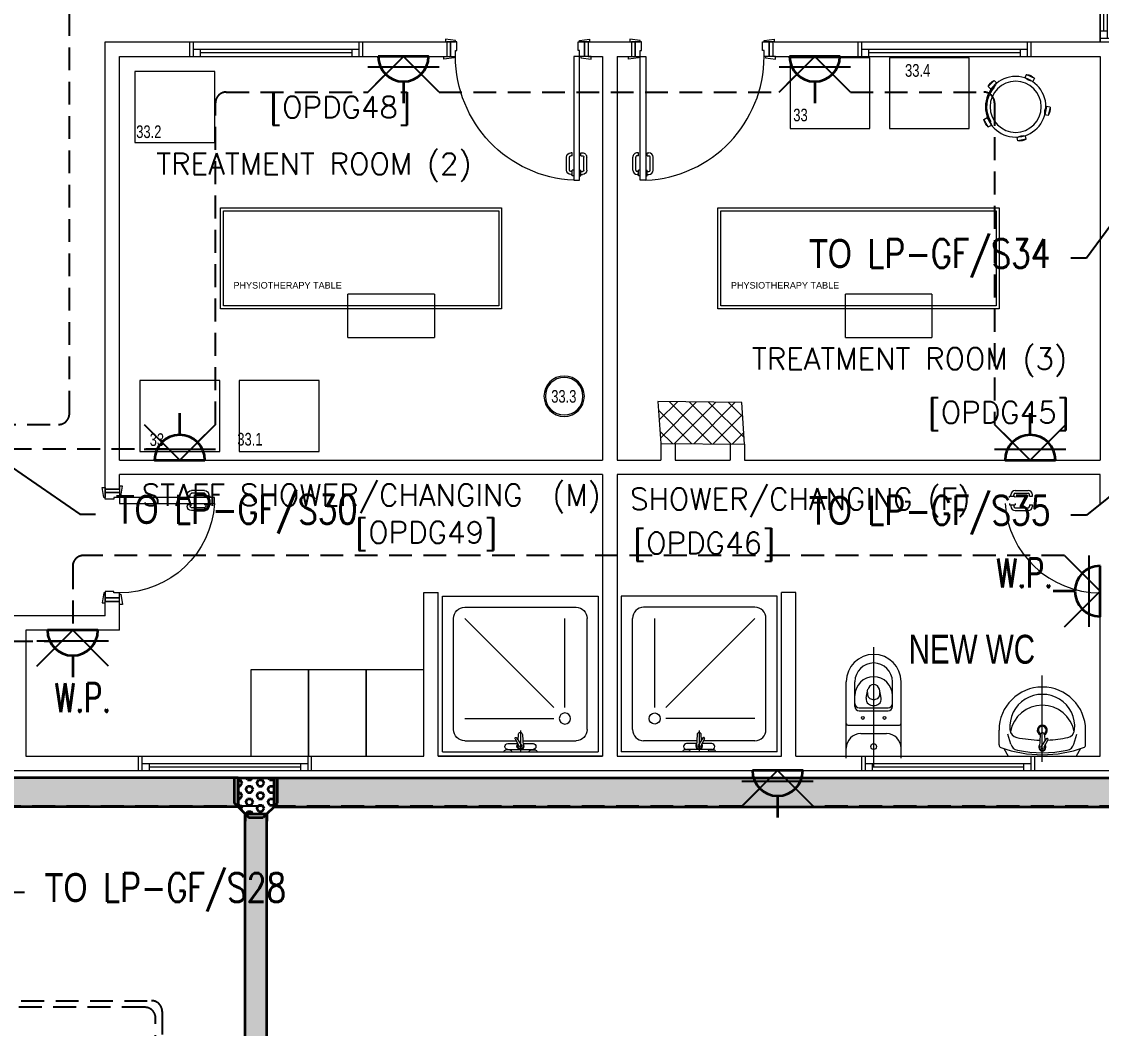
# Model space of a CAD drawing. Header units: inches. Extents: x -12418 to 57169, y -29325 to 19878.
# Drawn here: x 29599 to 37087, y -2735 to 4247 of the extents above; entities that cross this region are included whole.
import ezdxf
from ezdxf import colors
from ezdxf.entities.mleader import LeaderData, LeaderLine
from ezdxf.enums import TextEntityAlignment as Align
from ezdxf.math import Vec2, Vec3

# ---------------------------------------------------------------- set-up
doc = ezdxf.new("R2010")
doc.units = ezdxf.units.IN
doc.header["$LTSCALE"] = 25
doc.header["$MEASUREMENT"] = 0
for name, pattern in [('00-Ground Floor$0$DASHED', [0.75, 0.5, -0.25]), ('DASHDOT', [25.4, 12.7, -6.35, 0, -6.35]), ('HIDDEN', [9.525, 6.35, -3.175])]:
    doc.linetypes.add(name, pattern=pattern)
doc.layers.get('0').update_dxf_attribs({"color": 8})
doc.layers.get('Defpoints').update_dxf_attribs({"color": 8})
for name, color, linetype, lineweight in [('00-Ground Floor$0$72_EGR_BASE_TEXT', 252, 'Continuous', 5), ('00-Ground Floor$0$72_EGR_EQP_TAG', 142, 'Continuous', 5), ('00-Ground Floor$0$Aluminum', 251, 'Continuous', 5), ('00-Ground Floor$0$C-HYDR-CTCH', 251, 'Continuous', 5), ('00-Ground Floor$0$Hatch', 254, 'Continuous', 5), ('00-Ground Floor$0$LOADING', 253, 'Continuous', 5), ('00-Ground Floor$0$SANIT', 250, 'Continuous', 5), ('00-Ground Floor$0$Walls', 251, 'Continuous', 5), ('00-Ground Floor$0$Wooden Joinery', 251, 'Continuous', 5), ('E-LITE-CIRC', 6, 'Continuous', 25), ('E-LITE-CLNG-CNDT', 6, 'DASHDOT', 35), ('E-LITE-EXIT-NUMB', 6, 'Continuous', 25), ('E-POWR-FLOR-CNDT', 6, 'HIDDEN', 25), ('E-POWR-WALL', 4, 'Continuous', 35), ('T-CABL-TRAY', 251, 'Continuous', 35)]:
    doc.layers.add(name, color=color, linetype=linetype, lineweight=lineweight)
doc.styles.add('00-Ground Floor$0$list_ghTextstyle', font='romans.shx', dxfattribs={"height": 0.25})
doc.styles.add('00-Ground Floor$0$SIMPLEX', font='SIMPLEX.shx', dxfattribs={"height": 150})
doc.styles.add('00-Ground Floor$0$X3G_ENTITY_257CFD', font='swisscl.ttf', dxfattribs={"height": 200})
doc.styles.add('00-Ground Floor$0$X3G_ENTITY_2587F5', font='swisscl.ttf', dxfattribs={"height": 200})
doc.styles.add('DC_Simplex', font='SIMPLEX.shx', dxfattribs={"width": 0.7})

# ---------------------------------------------------------------- blocks, each defined once
blk = doc.blocks.new('00-Ground Floor$0$door1700')
at = {"layer": '00-Ground Floor$0$Aluminum', "linetype": '00-Ground Floor$0$DASHED', "ltscale": 300}
for p, q in [((34940, 89347.9), (35541, 89949)), ((36640, 89347.9), (36039, 89949)), ((34940, 89347.9), (35541, 88746.9)), ((36640, 89347.9), (36039, 88746.9))]:
    blk.add_line(p, q, dxfattribs=at)
at = {"layer": '00-Ground Floor$0$Aluminum'}
for p, q in [((34915, 89422.9), (34590, 89422.9)), ((34615, 89422.9), (34615, 89322.9)), ((34865, 89422.9), (34865, 89322.9)), ((34915, 89422.9), (34915, 89322.9)), ((36990, 89422.9), (36665, 89422.9)), ((36665, 89422.9), (36665, 89322.9)), ((36715, 89422.9), (36715, 89322.9)), ((36965, 89422.9), (36965, 89322.9)), ((34865, 89372.9), (34615, 89372.9)), ((34665, 89372.9), (34665, 89322.9)), ((34815, 89347.9), (34665, 89347.9)), ((34815, 89372.9), (34815, 89322.9)), ((36665, 89372.9), (34915, 89372.9)), ((34940, 89372.9), (34940, 89322.9)), ((35040, 89372.9), (35040, 89322.9)), ((35690, 89347.9), (35040, 89347.9)), ((35690, 89372.9), (35690, 89322.9)), ((35790, 89372.9), (35790, 89322.9)), ((35890, 89372.9), (35890, 89322.9)), ((35890, 89347.9), (36540, 89347.9)), ((36540, 89372.9), (36540, 89322.9)), ((36640, 89372.9), (36640, 89322.9)), ((36715, 89372.9), (36965, 89372.9)), ((36765, 89372.9), (36765, 89322.9)), ((36765, 89347.9), (36915, 89347.9)), ((36915, 89372.9), (36915, 89322.9)), ((36990, 89322.9), (34590, 89322.9)), ((34590, 89322.9), (36990, 89322.9))]:
    blk.add_line(p, q, dxfattribs=at)
at = {"layer": '00-Ground Floor$0$Aluminum', "linetype": '00-Ground Floor$0$DASHED', "ltscale": 300}
for centre, start, end in [((34940, 89347.9), 315, 45), ((36640, 89347.9), 135, 225)]:
    blk.add_arc(centre, 850, start, end, dxfattribs=at)
blk = doc.blocks.new('00-Ground Floor$0$A$C72370EFE')
at = {"layer": '00-Ground Floor$0$Wooden Joinery'}
for p, q in [((-0.05, -0.07), (-0.05, -0.16)), ((-0.03, -0.07), (-0.03, -0.16)), ((-0.01, -0.04), (-0.02, -0.04)), ((-0.01, -0.06), (-0.02, -0.06)), ((-0.01, -0.03), (-0.01, -0.07)), ((0, -0.03), (-0.01, -0.03)), ((0, -0.07), (-0.01, -0.07)), ((0.04, -0.03), (0.05, -0.03)), ((0.04, -0.07), (0.05, -0.07)), ((0.05, -0.03), (0.05, -0.07)), ((0.05, -0.04), (0.06, -0.04)), ((0.05, -0.06), (0.06, -0.06)), ((0.07, -0.07), (0.07, -0.16)), ((0.09, -0.07), (0.09, -0.16)), ((-0.01, -0.17), (-0.02, -0.17)), ((-0.01, -0.19), (-0.02, -0.19)), ((-0.01, -0.17), (-0.01, -0.19)), ((0.05, -0.17), (0.06, -0.17)), ((0.05, -0.17), (0.05, -0.19)), ((0.05, -0.19), (0.06, -0.19))]:
    blk.add_line(p, q, dxfattribs=at)
for centre, radius, start, end in [((-0.02, -0.07), 0.03, 90, 180), ((-0.02, -0.07), 0.01, 90, 180), ((0.06, -0.07), 0.03, 0, 90), ((0.06, -0.07), 0.01, 0, 90), ((-0.02, -0.16), 0.03, 180, 270), ((-0.02, -0.16), 0.01, 180, 270), ((0.06, -0.16), 0.01, 270, 0), ((0.06, -0.16), 0.03, 270, 0)]:
    blk.add_arc(centre, radius, start, end, dxfattribs=at)
blk = doc.blocks.new('00-Ground Floor$0$A$C268A7CF0')
at = {"layer": '00-Ground Floor$0$Wooden Joinery'}
for points in [[(80, 758.8), (80, 768.8), (10, 778.8), (10, 758.8)], [(740, 758.8), (740, 768.8), (810, 778.8), (810, 758.8)], [(70, 658.8), (70, 648.8), (0, 638.8), (0, 658.8)], [(120, 658.8), (120, 0), (80, 0), (80, 658.8)], [(750, 658.8), (750, 648.8), (820, 638.8), (820, 658.8)]]:
    blk.add_lwpolyline(points, close=True, dxfattribs=at)
for points in [[(45, 658.8), (45, 758.8), (20, 758.8), (20, 658.8), (45, 658.8)], [(45, 658.8), (80, 658.8), (80, 698.8), (90, 698.8), (90, 758.8), (45, 758.8), (45, 658.8)], [(775, 658.8), (740, 658.8), (740, 698.8), (730, 698.8), (730, 758.8), (775, 758.8), (775, 658.8)], [(775, 658.8), (775, 758.8), (800, 758.8), (800, 658.8), (775, 658.8)]]:
    blk.add_lwpolyline(points, dxfattribs=at)
blk.add_arc((80, 658.8), 660, 273.4748, 0, dxfattribs=at)
at = {"layer": '00-Ground Floor$0$Wooden Joinery', "xscale": 999.9999999998854, "yscale": 999.9999999998854, "zscale": 999.9999999998854, "rotation": 180}
blk.add_blockref('00-Ground Floor$0$A$C72370EFE', (120, 0), dxfattribs=at)
blk = doc.blocks.new('00-Ground Floor$0$A$C5DAD61B4')
at = {"layer": '00-Ground Floor$0$Wooden Joinery'}
for points in [[(80, 959.1), (80, 969.1), (10, 979.1), (10, 959.1)], [(940, 959.1), (940, 969.1), (1010, 979.1), (1010, 959.1)], [(70, 859.1), (70, 849.1), (0, 839.1), (0, 859.1)], [(120, 859.1), (120, 0), (80, 0), (80, 859.1)], [(950, 859.1), (950, 849.1), (1020, 839.1), (1020, 859.1)]]:
    blk.add_lwpolyline(points, close=True, dxfattribs=at)
for points in [[(45, 859.1), (45, 959.1), (20, 959.1), (20, 859.1), (45, 859.1)], [(45, 859.1), (80, 859.1), (80, 899.1), (90, 899.1), (90, 959.1), (45, 959.1), (45, 859.1)], [(975, 859.1), (940, 859.1), (940, 899.1), (930, 899.1), (930, 959.1), (975, 959.1), (975, 859.1)], [(975, 859.1), (975, 959.1), (1000, 959.1), (1000, 859.1), (975, 859.1)]]:
    blk.add_lwpolyline(points, dxfattribs=at)
blk.add_arc((80, 859.1), 860, 272.66603, 0, dxfattribs=at)
at = {"layer": '00-Ground Floor$0$Wooden Joinery', "xscale": 999.9999999998854, "yscale": 999.9999999998854, "zscale": 999.9999999998854, "rotation": 180}
blk.add_blockref('00-Ground Floor$0$A$C72370EFE', (120, 0), dxfattribs=at)
blk = doc.blocks.new('00-Ground Floor$0$SHOWER TRAY 80x80')
at = {"layer": '00-Ground Floor$0$SANIT'}
for p, q in [((0, 0), (0, 0.8)), ((0.8, 0.8), (0, 0.8)), ((0.8, 0), (0.8, 0.8)), ((0.1143, 0.7429), (0.6857, 0.7429)), ((0.0571, 0.4124), (0.0571, 0.6857)), ((0.7429, 0.1143), (0.7429, 0.6857)), ((0.2286, 0.6286), (0.6857, 0.6286)), ((0.1714, 0.1143), (0.1714, 0.5714)), ((0.2286, 0.5714), (0.6857, 0.1143)), ((0.01, 0.455), (0.01, 0.475)), ((0.0163, 0.475), (0.01, 0.475)), ((0.0125, 0.455), (0.01, 0.455)), ((0.0125, 0.335), (0.0125, 0.465)), ((0.0425, 0.4133), (0.0425, 0.465)), ((0.11, 0.4), (0, 0.4)), ((0.0667, 0.3728), (0.0271, 0.3939)), ((0.0895, 0.4105), (0.0316, 0.4139)), ((0.0715, 0.3808), (0.0334, 0.4058)), ((0.0608, 0.3878), (0.0895, 0.3895)), ((0.01, 0.345), (0.01, 0.325)), ((0.0125, 0.345), (0.01, 0.345)), ((0.0407, 0.3866), (0.0316, 0.3861)), ((0.0425, 0.335), (0.0425, 0.3857)), ((0.0571, 0.1143), (0.0571, 0.3779)), ((0.0163, 0.325), (0.01, 0.325)), ((0.1143, 0.0571), (0.6857, 0.0571)), ((0, 0), (0.8, 0))]:
    blk.add_line(p, q, dxfattribs=at)
blk.add_circle((0.1714, 0.6286), 0.0286, dxfattribs=at)
for centre, radius, start, end in [((0.1143, 0.6857), 0.0571, 90, 180), ((0.6857, 0.6857), 0.0571, 360, 90), ((0, 0.475), 0.01, 0, 90), ((0, 0.455), 0.01, 270, 0), ((0.0275, 0.465), 0.015, 0, 180), ((0.03, 0.4), 0.0175, 49.632, 309.2526), ((0.03, 0.4), 0.014, 83.2671, 276.7329), ((0.03, 0.4), 0.00676, 54.0423, 244.5873), ((0.0895, 0.4), 0.0105, 270, 90), ((0, 0.345), 0.01, 0, 90), ((0.0275, 0.335), 0.015, 180, 0), ((0.0691, 0.3768), 0.00467, 239.3148, 59.3148), ((0, 0.325), 0.01, 270, 0), ((0.1143, 0.1143), 0.0571, 180, 270), ((0.6857, 0.1143), 0.0571, 270, 360)]:
    blk.add_arc(centre, radius, start, end, dxfattribs=at)
blk = doc.blocks.new('00-Ground Floor$0$WM00001-P')
at = {"layer": '00-Ground Floor$0$LOADING'}
for radius in [0.14, 0.13]:
    blk.add_circle((0, 0), radius, dxfattribs=at)
blk = doc.blocks.new('00-Ground Floor$0$stool')
at = {"layer": '00-Ground Floor$0$LOADING', "extrusion": (-2.75759e-10, 1.16581e-09, -1)}
for p, q in [((-948652.5, -390196.8, 0), (-948663.4, -390219.3, 0)), ((-948663.4, -390219.3, 0), (-948609.4, -390245.4, 0)), ((-948652.5, -390196.8, 0), (-948598.5, -390222.9, 0)), ((-948598.5, -390222.9, 0), (-948609.4, -390245.4, 0)), ((-948878.2, -390238.5, 0), (-948919.5, -390282, 0)), ((-948901.4, -390299.3, 0), (-948919.5, -390282, 0)), ((-948860.1, -390255.8, 0), (-948901.4, -390299.3, 0)), ((-948873.9, -390285, 0), (-948881.2, -390278.1, 0)), ((-948860.1, -390255.8, 0), (-948878.2, -390238.5, 0)), ((-948513.8, -390419.2, 0), (-948526.3, -390477.8, 0)), ((-948489.4, -390424.4, 0), (-948513.8, -390419.2, 0)), ((-948489.4, -390424.4, 0), (-948501.9, -390483.1, 0)), ((-948948.3, -390509.7, 0), (-948926.6, -390497.2, 0)), ((-948918.5, -390561.7, 0), (-948948.3, -390509.7, 0)), ((-948896.8, -390549.3, 0), (-948926.6, -390497.2, 0)), ((-948900.1, -390523.6, 0), (-948908.7, -390528.7, 0)), ((-948501.9, -390483.1, 0), (-948526.3, -390477.8, 0)), ((-948918.5, -390561.7, 0), (-948896.8, -390549.3, 0)), ((-948659.8, -390622.4, 0), (-948718.7, -390634, 0)), ((-948713.9, -390658.5, 0), (-948718.7, -390634, 0)), ((-948655, -390646.9, 0), (-948713.9, -390658.5, 0)), ((-948655, -390646.9, 0), (-948659.8, -390622.4, 0))]:
    blk.add_line(p, q, dxfattribs=at)
for radius in [210, 177.5]:
    blk.add_circle((948728, -390421.7, 0), radius, dxfattribs=at)
for centre, radius, start, end in [((948598.3, -390153.6, 0), 92.5, 276.85667, 314.70596), ((948663.6, -390288.6, 0), 92.5, 96.85667, 134.70596), ((948728, -390421.7, 0), 200, 329.38499, 43.14701), ((948835.4, -390320.6, 0), 92.5, 24.62247, 62.47176), ((948944.1, -390217.2, 0), 92.5, 204.62247, 242.47176), ((948434.5, -390466.8, 0), 92.5, 353.12324, 30.97253), ((948581.2, -390435.5, 0), 92.5, 173.12324, 210.97253), ((948857.4, -390492.2, 0), 92.5, 311.29342, 349.14271), ((948987.6, -390566.7, 0), 92.5, 131.29342, 169.14271), ((948672.4, -390714, 0), 92.5, 59.96879, 97.81808), ((948701.3, -390566.9, 0), 92.5, 239.96879, 277.81808)]:
    blk.add_arc(centre, radius, start, end, dxfattribs=at)
blk = doc.blocks.new('00-Ground Floor$0$H.A.2.3_Second Floor Plan$0$A$C64EB3589')
for p, q in [((-1106.9, 923.8, -10), (-506.9, 923.8, -10)), ((-1106.9, 923.8, -10), (-1106.9, 623.8, -10)), ((-506.9, 623.8, -10), (-506.9, 923.8, -10)), ((-506.9, 623.8, -10), (-1106.9, 623.8, -10))]:
    blk.add_line(p, q)
at = {"elevation": -10}
for points in [[(-1990.9, 23.8), (-40.9, 23.8), (-40.9, 723.8), (-1990.9, 723.8)], [(-1990.9, 23.8), (-40.9, 23.8), (-40.9, 723.8), (-1990.9, 723.8)], [(-1990.9, 23.8), (-40.9, 23.8), (-40.9, 723.8), (-1990.9, 723.8)], [(-1990.9, 23.8), (-40.9, 23.8), (-40.9, 723.8), (-1990.9, 723.8)], [(-1970.9, 43.8), (-60.9, 43.8), (-60.9, 703.8), (-1970.9, 703.8)], [(-1970.9, 43.8), (-60.9, 43.8), (-60.9, 703.8), (-1970.9, 703.8)], [(-1970.9, 43.8), (-60.9, 43.8), (-60.9, 703.8), (-1970.9, 703.8)], [(-1970.9, 43.8), (-60.9, 43.8), (-60.9, 703.8), (-1970.9, 703.8)]]:
    blk.add_lwpolyline(points, close=True, dxfattribs=at)
blk = doc.blocks.new('00-Ground Floor$0$ELECTROTHERAPY UNIT')
at = {"layer": '00-Ground Floor$0$LOADING', "elevation": 0}
blk.add_lwpolyline([(-952367.9, -379387.9), (-952921.6, -379387.9), (-952921.6, -379879.1), (-952367.9, -379879.1)], close=True, dxfattribs=at)
blk = doc.blocks.new('00-Ground Floor$0$PRESSOTHERAPY')
at = {"layer": '00-Ground Floor$0$LOADING', "elevation": 0}
blk.add_lwpolyline([(-952461.7, -380062.3), (-951908, -380062.3), (-951908, -379571.1), (-952461.7, -379571.1)], close=True, dxfattribs=at)
blk = doc.blocks.new('00-Ground Floor$0$VACUUM THERAPY')
at = {"layer": '00-Ground Floor$0$LOADING', "elevation": 0}
blk.add_lwpolyline([(-947952.4, -377824.1), (-947398.7, -377824.1), (-947398.7, -377332.9), (-947952.4, -377332.9)], close=True, dxfattribs=at)
blk = doc.blocks.new('00-Ground Floor$0$HYDRO HOT')
at = {"layer": '00-Ground Floor$0$LOADING', "elevation": 0}
blk.add_lwpolyline([(-952414, -375984), (-951860.3, -375984), (-951860.3, -375492.8), (-952414, -375492.8)], close=True, dxfattribs=at)
blk = doc.blocks.new('00-Ground Floor$0$A$C37be4daf')
at = {"layer": '00-Ground Floor$0$Aluminum'}
for p, q in [((1416, 598.2), (216, 598.2)), ((241, 498.2), (241, 598.2)), ((1391, 548.2), (241, 548.2)), ((291, 548.2), (291, 598.2)), ((291, 573.2), (1341, 573.2)), ((1341, 548.2), (1341, 598.2)), ((1391, 498.2), (1391, 598.2)), ((1416, 498.2), (216, 498.2))]:
    blk.add_line(p, q, dxfattribs=at)
at = {"layer": '00-Ground Floor$0$Walls'}
for p, q in [((216, 498.2), (216, 598.2)), ((1416, 498.2), (1416, 598.2))]:
    blk.add_line(p, q, dxfattribs=at)
blk = doc.blocks.new('00-Ground Floor')
at = {"layer": '00-Ground Floor$0$Hatch'}
h = blk.add_hatch(dxfattribs=at)
h.set_pattern_fill('ANSI37', color=256, scale=30)
h.set_pattern_definition([(45, (-1981.42, -13099.68), (-67.35192, 67.35192), []), (135, (-1981.42, -13099.68), (-67.35192, -67.35192), [])])
h.paths.add_polyline_path([(48971.2, 8818.2), (48367.3, 8810.1), (48371.2, 8521.7), (48975.1, 8529.8)])
h.paths.add_polyline_path([(41810.5, 8810.5), (41227, 8805), (41207, 8513.7), (41790.5, 8519.1)])
h.paths.add_polyline_path([(27433.5, 8803.1), (26834.4, 8799), (26828.7, 8506), (27427.8, 8510)])
h.paths.add_polyline_path([(34618.7, 8805.3), (34017.5, 8797.8), (34009.3, 8512.1), (34610.5, 8519.6)])
h.paths.add_polyline_path([(20214.3, 8812.4), (19607.8, 8790.5), (19622.4, 8498), (20228.8, 8519.8)])
h.paths.add_polyline_path([(13477.7, 8802), (12255.7, 8825.9), (12249.3, 8529.8), (13471.3, 8505.8)])
h.paths.add_polyline_path([(13491.8, 1601.9), (12276.8, 1586.2), (12263.3, 1293.7), (13478.3, 1309.4)])
h.paths.add_polyline_path([(13465.7, -5591.3), (12262.6, -5607.3), (12256.9, -5900.3), (13460, -5884.3)])
h.paths.add_polyline_path([(13484.2, -12790), (12287.5, -12801.4), (12290.4, -13095.9), (13487, -13084.4)])
h.paths.add_polyline_path([(5849.2, -12787.9), (5245.6, -12791.6), (5256.3, -13077.1), (5859.8, -13073.4)])
h.paths.add_polyline_path([(5833.8, -5589.9), (5236.9, -5588.3), (5236.8, -5889.5), (5833.6, -5891)])
h.paths.add_polyline_path([(5843.6, 1599.7), (5224.3, 1600.9), (5213.7, 1298), (5833, 1296.7)])
h.paths.add_polyline_path([(5820.3, 8779.1), (5219.7, 8793.5), (5216, 8503.9), (5816.7, 8489.4)])
h.paths.add_polyline_path([(-1378.8, 8777.2), (-1981.4, 8799.9), (-1979.5, 8511.6), (-1376.9, 8488.9)])
h.paths.add_polyline_path([(-1371.1, -5601.1), (-1973.1, -5608.1), (-1969.7, -5899.7), (-1367.7, -5892.7)])
h.paths.add_polyline_path([(-1353.5, -12795.7), (-1951.9, -12796.7), (-1947.1, -13097.4), (-1348.7, -13096.4)])
h.paths.add_polyline_path([(20233.2, -12782.5), (19627.5, -12795.4), (19633.2, -13096.6), (20238.9, -13083.7)])
h.paths.add_polyline_path([(20226.6, -5590), (19632.3, -5607.6), (19634.4, -5904.1), (20228.7, -5886.6)])
h.paths.add_polyline_path([(20217.9, 1618), (19619, 1610.4), (19623, 1310.2), (20221.9, 1317.9)])
h.paths.add_polyline_path([(27418.3, 1602.8), (26816.3, 1607.5), (26820.6, 1315.3), (27422.5, 1310.7)])
h.paths.add_polyline_path([(27422, -5579.9), (26818.1, -5597.5), (26831.6, -5897.5), (27431.7, -5876.5)])
h.paths.add_polyline_path([(27438.1, -12795.9), (26834.3, -12789.3), (26831.9, -13075), (27435.7, -13081.6)])
h.paths.add_polyline_path([(34636.6, -12785.4), (34039.3, -12800), (34048.3, -13099.7), (34645.6, -13085.1)])
h.paths.add_polyline_path([(34629.3, -5597.1), (34028, -5595.2), (34029.2, -5892.4), (34630.4, -5894.3)])
h.paths.add_polyline_path([(34592.8, 1606.7), (34012, 1611.4), (34031.7, 1321.6), (34612.5, 1316.9)])
h.paths.add_polyline_path([(41796.2, 1606), (41198.6, 1619.8), (41200.6, 1327.8), (41798.2, 1314.1)])
h.paths.add_polyline_path([(41797.2, -5592.6), (41228.8, -5600.2), (41230.6, -5894.3), (41799, -5886.7)])
h.paths.add_polyline_path([(41834.3, -12789.7), (41229, -12792.4), (41230.4, -13096.9), (41835.6, -13094.3)])
h.paths.add_polyline_path([(49008.5, -12790.2), (48420.5, -12774.1), (48407.3, -13081.4), (48995.3, -13097.4)])
h.paths.add_polyline_path([(48992.7, -5590.8), (48389.5, -5589.7), (48387.5, -5886.2), (48990.7, -5887.3)])
at = {"layer": '00-Ground Floor$0$Aluminum'}
for p, q in [((36489.1, 995.7, 0), (36579.1, 995.7, 0)), ((36489.1, 975.7, 0), (36579.1, 975.7, 0)), ((36449.1, 955.7, 0), (36489.1, 955.7, 0)), ((36449.1, 945.7, 0), (36449.1, 955.7, 0)), ((36449.1, 905.7, 0), (36449.1, 895.7, 0)), ((36459.1, 955.7, 0), (36459.1, 965.7, 0)), ((36479.1, 955.7, 0), (36479.1, 965.7, 0)), ((36489.1, 945.7, 0), (36489.1, 955.7, 0)), ((36489.1, 905.7, 0), (36489.1, 895.7, 0)), ((36589.1, 955.7, 0), (36589.1, 965.7, 0)), ((36589.1, 955.7, 0), (36609.1, 955.7, 0)), ((36609.1, 955.7, 0), (36609.1, 965.7, 0)), ((36449.1, 895.7, 0), (36489.1, 895.7, 0)), ((36459.1, 895.7, 0), (36459.1, 885.7, 0)), ((36479.1, 895.7, 0), (36479.1, 885.7, 0)), ((36489.1, 875.7, 0), (36579.1, 875.7, 0)), ((36489.1, 855.7, 0), (36579.1, 855.7, 0)), ((36589.1, 895.7, 0), (36589.1, 885.7, 0)), ((36589.1, 895.7, 0), (36609.1, 895.7, 0)), ((36609.1, 895.7, 0), (36609.1, 885.7, 0))]:
    blk.add_line(p, q, dxfattribs=at)
at = {"layer": '00-Ground Floor$0$Aluminum', "color": 61, "true_color": 0xedee99}
for centre, radius, start, end in [((36489.1, 965.7, 0), 30, 90, 180), ((36489.1, 965.7, 0), 10, 90, 180), ((36579.1, 965.7, 0), 30, 0, 90), ((36579.1, 965.7, 0), 10, 0, 90), ((37077.9, 945.7, 0), 660, 183.4748, 270), ((36489.1, 885.7, 0), 30, 180, 270), ((36489.1, 885.7, 0), 10, 180, 270), ((36579.1, 885.7, 0), 10, 270, 0), ((36579.1, 885.7, 0), 30, 270, 0)]:
    blk.add_arc(centre, radius, start, end, dxfattribs=at)
at = {"layer": '00-Ground Floor$0$C-HYDR-CTCH', "flags": 128}
blk.add_lwpolyline([(34012, 1611.4), (34031.7, 1321.6), (34612.5, 1316.9), (34592.8, 1606.7), (34012, 1611.4)], dxfattribs=at)
at = {"layer": '00-Ground Floor$0$LOADING', "elevation": 0}
for points in [[(31187.9, -847.4), (31587.9, -847.4), (31587.9, -247.4), (31187.9, -247.4)], [(31587.9, -847.4), (31987.9, -847.4), (31987.9, -247.4), (31587.9, -247.4)], [(31987.9, -847.4), (32387.9, -847.4), (32387.9, -247.4), (31987.9, -247.4)]]:
    blk.add_lwpolyline(points, close=True, dxfattribs=at)
at = {"layer": '00-Ground Floor$0$SANIT'}
for p, q in [((33757.9, 262.6, 0), (33757.9, -817.4, 0)), ((34837.9, 262.6, 0), (33757.9, 262.6, 0)), ((34837.9, -817.4, 0), (34837.9, 262.6, 0)), ((34683.6, 185.4, 0), (33912.2, 185.4, 0)), ((33835.1, -663.1, 0), (33835.1, 108.3, 0)), ((33989.4, -508.9, 0), (33989.4, 108.3, 0)), ((34066.5, -508.9, 0), (34683.6, 108.3, 0)), ((34760.8, -663.1, 0), (34760.8, 108.3, 0)), ((35507.9, -920.9, 0), (35507.9, -90.9, 0)), ((36677.4, -887.4, 0), (36677.4, -287.4, 0)), ((35317.9, -860.9, 0), (35317.9, -330.9, 0)), ((35377.9, -501.9, 0), (35377.9, -330.9, 0)), ((35637.9, -501.9, 0), (35637.9, -330.9, 0)), ((35697.9, -860.9, 0), (35697.9, -330.9, 0)), ((35456.9, -445.4, 0), (35468.5, -382.8, 0)), ((35558.9, -445.4, 0), (35547.2, -382.8, 0)), ((35407.9, -511.9, 0), (35607.9, -511.9, 0)), ((34683.6, -586, 0), (34066.5, -586, 0)), ((35407.9, -531.9, 0), (35607.9, -531.9, 0)), ((34297.9, -668.9, 0), (34297.9, -817.4, 0)), ((35327.9, -631.9, 0), (35687.9, -631.9, 0)), ((36377.4, -768.5, 0), (36377.4, -667.4, 0)), ((36440.8, -608, 0), (36440.8, -608, 0)), ((36977.4, -768.5, 0), (36977.4, -667.4, 0)), ((34281.2, -740.3, 0), (33912.2, -740.3, 0)), ((34283.8, -696.6, 0), (34279.2, -774.7, 0)), ((34323.9, -720.9, 0), (34290.1, -772.3, 0)), ((34334.7, -727.3, 0), (34306.2, -780.8, 0)), ((34314.4, -735.3, 0), (34312.1, -696.6, 0)), ((34683.6, -740.3, 0), (34327.8, -740.3, 0)), ((35417.9, -690.9, 0), (35597.9, -690.9, 0)), ((36458.9, -763.3, 0), (36439, -693.7, 0)), ((36662.4, -700.1, 0), (36657.5, -783.4, 0)), ((36704.8, -726.5, 0), (36669.5, -780.1, 0)), ((36716.3, -733.3, 0), (36686.1, -789.9, 0)), ((36692.4, -700.1, 0), (36694.8, -741.7, 0)), ((36895.8, -763.3, 0), (36915.7, -693.7, 0)), ((34837.9, -817.4, 0), (33757.9, -817.4, 0)), ((34196.7, -795.4, 0), (34196.7, -803.9, 0)), ((34223.7, -803.9, 0), (34196.7, -803.9, 0)), ((34280, -760.1, 0), (34210.2, -760.1, 0)), ((34385.7, -800.6, 0), (34210.2, -800.6, 0)), ((34223.7, -800.6, 0), (34223.7, -803.9, 0)), ((34316, -762.4, 0), (34316.7, -774.7, 0)), ((34385.7, -760.1, 0), (34317.2, -760.1, 0)), ((34372.2, -800.6, 0), (34372.2, -803.9, 0)), ((34372.2, -803.9, 0), (34399.2, -803.9, 0)), ((34399.2, -795.4, 0), (34399.2, -803.9, 0)), ((36411.5, -794.6, 0), (36441.6, -847.4, 0)), ((36696.5, -770.4, 0), (36697.2, -783.4, 0)), ((36943.2, -794.6, 0), (36913.2, -847.4, 0)), ((36441.6, -847.4, 0), (36913.2, -847.4, 0))]:
    blk.add_line(p, q, dxfattribs=at)
for centre, radius in [((33989.4, -586, 0), 38.6), ((35432.6, -581.9, 0), 10), ((35583.1, -581.9, 0), 10), ((35507.9, -780.9, 0), 20)]:
    blk.add_circle(centre, radius, dxfattribs=at)
for centre, radius, start, end in [((33912.2, 108.3, 0), 77.1, 90, 180), ((34683.6, 108.3, 0), 77.1, 0, 90), ((35507.9, -330.9, 0), 190, 0, 180), ((35507.9, -330.9, 0), 130, 0, 180), ((35507.9, -426.3, 0), 130, 0, 180), ((35507.9, -390.2, 0), 40, 10.57115, 169.42885), ((36677.4, -667.4, 0), 300, 0, 180), ((35496.2, -452.7, 0), 40, 169.42885, 231.52497), ((35503.5, -413.8, 0), 40, 169.42885, 256.41759), ((35512.3, -413.8, 0), 40, 283.58241, 10.57115), ((35519.5, -452.7, 0), 40, 308.47503, 10.57115), ((36677.4, -643.5, 0), 225.2, 354.81422, 185.18579), ((35407.9, -481.9, 0), 30, 180, 270), ((35407.9, -501.9, 0), 30, 180, 270), ((35507.9, -438, 0), 58.8, 231.52497, 308.47503), ((35507.9, -395.5, 0), 58.8, 256.41759, 283.58241), ((35607.9, -481.9, 0), 30, 270, 0), ((35607.9, -501.9, 0), 30, 270, 0), ((36677.4, -719.2, 0), 225.2, 10.60973, 169.39027), ((33912.2, -663.1, 0), 77.1, 180, 270), ((34683.6, -663.1, 0), 77.1, 270, 0), ((35327.9, -621.9, 0), 10, 180, 270), ((35687.9, -621.9, 0), 10, 270, 0), ((36512.8, -658.5, 0), 60, 185.18579, 257.91174), ((36677.4, -667.4, 0), 35, 295.31059, 244.68941), ((36677.4, -667.4, 0), 27.5, 297.14957, 242.85043), ((36841.9, -658.5, 0), 60, 282.08826, 354.81422), ((34297.9, -696.6, 0), 14.2, 0, 180), ((34329.3, -724.1, 0), 6.3, 329.31481, 149.31481), ((35417.9, -790.9, 0), 100, 90, 180), ((35597.9, -790.9, 0), 100, 0, 90), ((36677.4, 109.8, 0), 845.7, 257.91174, 268.84284), ((36677.4, -700.1, 0), 15, 0, 180), ((36677.4, 109.8, 0), 845.7, 271.15602, 271.45144), ((36710.5, -729.9, 0), 6.66, 329.31481, 149.31481), ((36677.4, 109.8, 0), 845.7, 272.57255, 282.08826), ((34196.7, -817.4, 0), 13.5, 90, 180), ((34210.2, -780.3, 0), 20.3, 90, 270), ((34223.7, -817.4, 0), 13.5, 0, 90), ((34297.9, -776.9, 0), 23.6, 139.63201, 39.25255), ((34297.9, -776.9, 0), 18.9, 173.26708, 6.73292), ((34297.9, -776.9, 0), 9.13, 144.04228, 334.58733), ((34372.2, -817.4, 0), 13.5, 90, 180), ((34385.7, -780.3, 0), 20.3, 270, 90), ((34399.2, -817.4, 0), 13.5, 0, 90), ((36397.4, -768.5, 0), 20, 180, 250.17712), ((36677.4, 8.3, 0), 845.7, 250.17712, 289.82288), ((36516.6, -746.9, 0), 60, 195.92061, 258.19138), ((36677.4, 22.2, 0), 845.7, 258.19138, 281.80862), ((36677.4, -785.8, 0), 25, 139.63202, 39.25255), ((36677.4, -785.8, 0), 20, 173.31799, 6.73292), ((36677.4, -785.8, 0), 9.66, 144.04228, 334.58733), ((36838.1, -746.9, 0), 60, 281.80862, 344.07939), ((36957.4, -768.5, 0), 20, 289.82288, 0)]:
    blk.add_arc(centre, radius, start, end, dxfattribs=at)
at = {"layer": '00-Ground Floor$0$Walls'}
for p, q in [((30177.9, 4105.7, 0), (32547.9, 4105.7, 0)), ((30177.9, 1005.7, 0), (30177.9, 4105.7, 0)), ((32547.9, 4105.7, 0), (32547.9, 4005.7, 0)), ((33527.9, 4105.7, 0), (33827.9, 4105.7, 0)), ((33527.9, 4105.7, 0), (33527.9, 4005.7, 0)), ((33827.9, 4105.7, 0), (33827.9, 4005.7, 0)), ((34807.9, 4105.7, 0), (34807.9, 4005.7, 0)), ((34817.9, 4105.7, 0), (37177.9, 4105.7, 0)), ((30277.9, 4005.7, 0), (32547.9, 4005.7, 0)), ((30277.9, 1205.7, 0), (30277.9, 4005.7, 0)), ((33527.9, 4005.7, 0), (33627.9, 4005.7, 0)), ((33627.9, 4005.7, 0), (33627.9, 1205.7, 0)), ((33727.9, 4005.7, 0), (33827.9, 4005.7, 0)), ((33727.9, 4005.7, 0), (33727.9, 1205.7, 0)), ((34827.9, 4005.7, 0), (37077.9, 4005.7, 0)), ((37077.9, 4005.7, 0), (37077.9, 1205.7, 0)), ((33627.9, 1367.6, 0), (33627.9, 1205.7, 0)), ((34031.7, 1321.6), (34031.7, 1205.7)), ((34131.7, 1320.8), (34131.7, 1205.7)), ((34512.5, 1317.7), (34512.5, 1205.7)), ((34612.5, 1316.9), (34612.5, 1205.7)), ((30277.9, 1205.7, 0), (33627.9, 1205.7, 0)), ((33727.9, 1205.7, 0), (34031.7, 1205.7, 0)), ((34131.7, 1205.7, 0), (34512.5, 1205.7, 0)), ((34612.5, 1205.7, 0), (37077.9, 1205.7, 0)), ((30277.9, 1005.7, 0), (30277.9, 1105.7, 0)), ((33627.9, 1105.7, 0), (30277.9, 1105.7, 0)), ((33627.9, 1105.7, 0), (33627.9, -847.4, 0)), ((37077.9, 1105.7, 0), (33727.9, 1105.7, 0)), ((33727.9, 1105.7, 0), (33727.9, -847.4, 0)), ((37077.9, 1105.7, 0), (33727.9, 1105.7, 0)), ((37077.9, 905.7, 0), (37077.9, 1105.7, 0)), ((37077.9, 905.7, 0), (37077.9, 1105.7, 0)), ((37077.9, 1005.7, 0), (37077.9, 1105.7, 0)), ((30277.9, 1005.7, 0), (30177.9, 1005.7, 0)), ((30177.9, 125.7, 0), (30177.9, 225.7, 0)), ((30277.9, 225.7, 0), (30177.9, 225.7, 0)), ((30277.9, 25.7, 0), (30277.9, 225.7, 0)), ((32387.9, 287.6, 0), (32487.9, 287.6, 0)), ((32387.9, -847.4, 0), (32387.9, 287.6, 0)), ((32487.9, -847.4, 0), (32487.9, 287.6, 0)), ((34967.9, 287.6, 0), (34867.9, 287.6, 0)), ((34867.9, -847.4, 0), (34867.9, 287.6, 0)), ((34967.9, -847.4, 0), (34967.9, 287.6, 0)), ((37077.9, -747.4, 0), (37077.9, 285.7, 0)), ((30177.9, 125.7, 0), (28977.9, 125.7, 0)), ((29627.9, 25.7, 0), (29627.9, -847.4, 0)), ((30277.9, 25.7, 0), (29627.9, 25.7, 0)), ((37077.9, -847.4, 0), (37077.9, -747.4, 0)), ((29627.9, -847.4, 0), (32387.9, -847.4, 0)), ((32487.9, -847.4, 0), (33627.9, -847.4, 0)), ((33627.9, -847.4, 0), (32487.9, -847.4, 0)), ((33727.9, -847.4, 0), (34867.9, -847.4, 0)), ((34967.9, -847.4, 0), (37077.9, -847.4, 0)), ((17732.9, -947.4, 0), (43417.9, -947.4, 0))]:
    blk.add_line(p, q, dxfattribs=at)
at = {"rotation": 180}
for p in [(32178.9, 4603.9, 0), (36813.9, 4603.9, 0), (31823.9, -349.2, 0), (36838.9, -349.2, 0)]:
    blk.add_blockref('00-Ground Floor$0$A$C37be4daf', p, dxfattribs=at)
at = {"layer": '00-Ground Floor$0$Aluminum', "rotation": 270}
blk.add_blockref('00-Ground Floor$0$door1700', (-52245, 41095.7, 0), dxfattribs=at)
at = {"layer": '00-Ground Floor$0$LOADING'}
for name, p in [('00-Ground Floor$0$ELECTROTHERAPY UNIT', (987849.9, 383384, 0)), ('00-Ground Floor$0$VACUUM THERAPY', (983570, 381329.1)), ('00-Ground Floor$0$HYDRO HOT', (982798.1, 379393.3)), ('00-Ground Floor$0$stool', (985220.7, 394078.1)), ('00-Ground Floor$0$ELECTROTHERAPY UNIT', (983340.3, 381145.8)), ('00-Ground Floor$0$PRESSOTHERAPY', (983570, 381329.1))]:
    blk.add_blockref(name, p, dxfattribs=at)
at = {"layer": '00-Ground Floor$0$LOADING', "extrusion": (0, 0, -1), "zscale": -1, "rotation": 180}
for p in [(-32968.9, 2979.5, -10), (-36418.9, 2979.5, -10)]:
    blk.add_blockref('00-Ground Floor$0$H.A.2.3_Second Floor Plan$0$A$C64EB3589', p, dxfattribs=at)
at = {"layer": '00-Ground Floor$0$LOADING', "extrusion": (2.33844e-18, 2.24019e-05, -1), "xscale": 1000, "yscale": 1000, "zscale": 1000, "rotation": 90.0000000000004}
blk.add_blockref('00-Ground Floor$0$WM00001-P', (-33361.6, 1649, 0.1), dxfattribs=at)
at = {"layer": '00-Ground Floor$0$SANIT', "yscale": 1350.000000000878, "zscale": 1350.000000000878}
for p, xscale, rotation in [((32517.9, -817.4, 0), -1350.000000000878, 270), ((34837.9, -817.4, 0), 1350.000000000878, 90.00000000000001)]:
    blk.add_blockref('00-Ground Floor$0$SHOWER TRAY 80x80', p, dxfattribs=dict(at, xscale=xscale, rotation=rotation))
at = {"layer": '00-Ground Floor$0$Wooden Joinery', "xscale": -1}
blk.add_blockref('00-Ground Floor$0$A$C5DAD61B4', (33547.9, 3146.6, 0), dxfattribs=at)
at = {"layer": '00-Ground Floor$0$Wooden Joinery'}
blk.add_blockref('00-Ground Floor$0$A$C5DAD61B4', (33807.9, 3146.6, 0), dxfattribs=at)
at = {"layer": '00-Ground Floor$0$Wooden Joinery', "xscale": -1, "rotation": 90}
blk.add_blockref('00-Ground Floor$0$A$C268A7CF0', (30936.7, 1025.7, 0), dxfattribs=at)
at = {"layer": '00-Ground Floor$0$72_EGR_BASE_TEXT', "style": '00-Ground Floor$0$X3G_ENTITY_2587F5'}
blk.add_text('NEW WC', height=200, dxfattribs=at).set_placement((35750.5, -205.6, 0))
at = {"layer": '00-Ground Floor$0$72_EGR_BASE_TEXT', "char_height": 150, "attachment_point": 2, "style": '00-Ground Floor$0$SIMPLEX'}
for s, insert in [('[OPDG48]', (31807.3, 3728.6, 0)), ('TREATMENT ROOM (2)', (31625.5, 3335.7, 0)), ('TREATMENT ROOM (3)', (35755.7, 1983.8, 0)), ('[OPDG45]', (36375.4, 1612.4, 0)), ('STAFF SHOWER/CHANGING  (M)', (32022.6, 1038.3, 0)), ('SHOWER/CHANGING (F)', (34997.3, 1011.2)), ('[OPDG49]', (32404.4, 779.5, 0)), ('[OPDG46]', (34332.1, 705.3, 0))]:
    blk.add_mtext(s, dxfattribs=dict(at, insert=insert))
at = {"layer": '00-Ground Floor$0$72_EGR_EQP_TAG', "char_height": 87.47, "attachment_point": 2, "style": '00-Ground Floor$0$X3G_ENTITY_257CFD'}
for s, insert in [('33.4', (35812.9, 3952.1, 0)), ('33', (35000.3, 3643.1, 0)), ('33.2', (30481, 3527.2, 0)), ('33.3', (33359.1, 1691.9, 0)), ('33', (30537, 1391.8, 0)), ('33.1', (31182, 1394.6, 0))]:
    blk.add_mtext(s, dxfattribs=dict(at, insert=insert))
at = {"layer": '00-Ground Floor$0$LOADING', "color": 4, "char_height": 45, "width": 1758.975, "attachment_point": 3, "style": '00-Ground Floor$0$list_ghTextstyle'}
for insert in [(32322.9, 2440.8), (35772.9, 2440.8)]:
    blk.add_mtext('\\pxqc;{\\fArial|b0|i0|c0|p34;PHYSIOTHERAPY TABLE}', dxfattribs=dict(at, insert=insert))
blk = doc.blocks.new('*U54')
blk.add_line((-1.75, 0), (-3.25, 0))
blk.add_lwpolyline([(0, 1.75, 1), (0, -1.75)], format="xyb", close=True)
at = {"layer": 'Defpoints'}
for p, q in [((-2.475, 2.475), (0, 0)), ((-0.758, -2.475), (-0.758, 2.475)), ((-2.475, -2.475), (0, 0))]:
    blk.add_line(p, q, dxfattribs=at)
at = {"layer": 'E-LITE-EXIT-NUMB', "style": 'DC_Simplex', "width": 0.7, "flags": 8}
blk.add_attdef('TYPE', text='', height=2, rotation=360, dxfattribs=at).set_placement((-2.682, 5.238), align=Align.RIGHT)
blk.add_attdef('CIRCUIT', (2.682, 5.238), '', height=2, rotation=360, dxfattribs=at)
blk = doc.blocks.new('*U50')
blk.add_line((1.75, 0), (3.25, 0))
blk.add_lwpolyline([(0, -1.75, 1), (0, 1.75)], format="xyb", close=True)
at = {"layer": 'Defpoints'}
for p, q in [((2.475, 2.475), (0, 0)), ((0.758, 2.475), (0.758, -2.475)), ((2.475, -2.475), (0, 0))]:
    blk.add_line(p, q, dxfattribs=at)
at = {"layer": 'E-LITE-EXIT-NUMB', "style": 'DC_Simplex', "width": 0.7, "flags": 8}
blk.add_attdef('TYPE', text='', height=2, rotation=360, dxfattribs=at).set_placement((-2.682, 5.238), align=Align.RIGHT)
blk.add_attdef('CIRCUIT', (2.682, 5.238), '', height=2, rotation=360, dxfattribs=at)
blk = doc.blocks.new('*U47')
blk.add_line((0, 1.75), (0, 3.25))
blk.add_lwpolyline([(1.75, 0, 1), (-1.75, 0)], format="xyb", close=True)
at = {"layer": 'Defpoints'}
for p, q in [((-2.475, 2.475), (0, 0)), ((2.475, 2.475), (0, 0)), ((-2.475, 0.758), (2.475, 0.758))]:
    blk.add_line(p, q, dxfattribs=at)
at = {"layer": 'E-LITE-EXIT-NUMB', "style": 'DC_Simplex', "width": 0.7, "flags": 8}
blk.add_attdef('TYPE', text='', height=2, rotation=360, dxfattribs=at).set_placement((-2.682, 5.238), align=Align.RIGHT)
blk.add_attdef('CIRCUIT', (2.682, 5.238), '', height=2, rotation=360, dxfattribs=at)
blk = doc.blocks.new('ARR0W')
at = {"color": 45}
blk.add_ellipse((0, 0), major_axis=(0.4, 0), ratio=0.4, dxfattribs=at)
at = {"color": 45, "ltscale": 0.5}
blk.add_solid([(-1.4, 0.167), (-0.4, 0), (-1.4, -0.167)], dxfattribs=at)
blk = doc.blocks.new('*U74')
at = {"lineweight": 0}
h = blk.add_hatch(dxfattribs=at)
h.set_pattern_fill('HEX', color=253, scale=8, angle=180, style=0)
h.set_pattern_definition([(180, (-19802.505, -2e-10), (6e-13, -43.99409), [25.4, -50.8]), (300, (-19802.505, -2e-10), (38.1, 21.99705), [25.4, -50.8]), (240, (-19827.905, -2e-10), (38.1, -21.99705), [25.4, -50.8])])
h.paths.add_polyline_path([(-6237.5, 200), (-6237.5, 0), (0, 0), (0, 200)])
at = {"color": 0}
for p, q in [((0, 200), (-6237.5, 200)), ((-6237.5, 0), (-6237.5, 200)), ((0, 0), (0, 200)), ((0, 0), (-6237.5, 0))]:
    blk.add_line(p, q, dxfattribs=at)
blk = doc.blocks.new('*U68')
h = blk.add_hatch()
h.set_pattern_fill('HEX', color=253, scale=8, angle=-90, style=0)
h.set_pattern_definition([(270, (-3e-11, -5e-24), (43.994, -9e-14), [25.4, -50.8]), (30, (-3e-11, -5e-24), (-21.997, 38.1), [25.4, -50.8]), (330, (-3e-11, -25.4), (21.997, 38.1), [25.4, -50.8])])
h.paths.add_polyline_path([(0, 0), (-200, 0), (-250, -50), (-250, -200), (-200, -250), (0, -250)])
at = {"color": 0}
for p, q in [((-250, -50), (-200, 0)), ((-200, 0), (-200, 50)), ((0, 0), (0, 50)), ((-250, -50), (-300, -50)), ((0, 0), (0, -250)), ((-250, -200), (-300, -200)), ((-250, -200), (-200, -250)), ((-200, -250), (-200, -300)), ((0, -250), (0, -300))]:
    blk.add_line(p, q, dxfattribs=at)
at = {"color": 253}
for p, q in [((-200, 0), (-175, 25)), ((-200, 0), (0, 0)), ((-175, 25), (0, 25)), ((-250, -50), (-275, -75)), ((-250, -50), (-250, -200)), ((-275, -75), (-275, -175)), ((-250, -200), (-275, -175)), ((-200, -250), (0, -250)), ((-200, -250), (-175, -275)), ((-175, -275), (0, -275))]:
    blk.add_line(p, q, dxfattribs=at)
blk = doc.blocks.new('*U75')
at = {"lineweight": 0}
h = blk.add_hatch(dxfattribs=at)
h.set_pattern_fill('HEX', color=253, scale=8, angle=180, style=0)
h.set_pattern_definition([(180, (-24050.41, -3e-10), (6e-13, -43.99409), [25.4, -50.8]), (300, (-24050.41, -3e-10), (38.1, 21.997045), [25.4, -50.8]), (240, (-24075.81, -3e-10), (38.1, -21.997045), [25.4, -50.8])])
h.paths.add_polyline_path([(-10603.6, 150), (-10603.6, 0), (0, 0), (0, 150)])
at = {"color": 0}
for p, q in [((0, 150), (-10603.6, 150)), ((-10603.6, 0), (-10603.6, 150)), ((0, 0), (0, 150)), ((0, 0), (-10603.6, 0))]:
    blk.add_line(p, q, dxfattribs=at)
blk = doc.blocks.new('*U77')
at = {"lineweight": 0}
h = blk.add_hatch(dxfattribs=at)
h.set_pattern_fill('HEX', color=253, scale=8, angle=180, style=0)
h.set_pattern_definition([(180, (-22747.74, -3e-10), (6e-13, -43.99409), [25.4, -50.8]), (300, (-22747.74, -3e-10), (38.1, 21.997045), [25.4, -50.8]), (240, (-22773.14, -3e-10), (38.1, -21.997045), [25.4, -50.8])])
h.paths.add_polyline_path([(-7250, 200), (-7250, 0), (0, 0), (0, 200)])
at = {"color": 0}
for p, q in [((0, 200), (-7250, 200)), ((-7250, 0), (-7250, 200)), ((0, 0), (0, 200)), ((0, 0), (-7250, 0))]:
    blk.add_line(p, q, dxfattribs=at)
blk = doc.blocks.new('A$C767e6835')
at = {"layer": 'T-CABL-TRAY', "linetype": 'Continuous', "xscale": -1, "rotation": 180}
blk.add_blockref('*U77', (11000, 1850), dxfattribs=at)
at = {"layer": 'T-CABL-TRAY', "linetype": 'Continuous'}
for name, p, rotation in [('*U68', (11000, 1850, 0), 90), ('*U74', (11250, 1850), 180), ('*U75', (11050, -9003.6), 270)]:
    blk.add_blockref(name, p, dxfattribs=dict(at, rotation=rotation))

msp = doc.modelspace()

# ---------------------------------------------------------------- linework, layer by layer
at = {"layer": 'E-POWR-FLOR-CNDT', "elevation": 0}
for points in [[(28324, 1329.4), (28447.7, 1453.2), (29855.4, 1453.2, 0.414214), (29930.4, 1528.2), (29930.4, 7591.6), (30054.2, 7715.4)], [(30819.2, 1329.4), (30943, 1453.2), (30943, 3683.2, -0.414214), (31018, 3758.2), (31999, 3758.2), (32123.1, 3882.2)], [(35222.9, 3881.9), (35346.7, 3758.2), (36271.2, 3758.2, -0.414214), (36346.2, 3683.2), (36346.2, 1453.2), (36469.9, 1329.4)], [(30619.7, 1281.5), (28758.6, 1281.5, 0.414214), (28683.6, 1206.5), (28683.6, -1917.5, -0.414214), (28608.6, -1992.5), (21273.8, -1992.5, 0.183828), (21224, -2011.5), (19999.5, -3101.1)], [(36954.2, 420.9), (36830.4, 544.7), (30027.9, 544.7, 0.414214), (29952.9, 469.7), (29952.9, 25.7)], [(19999.5, -3101.1), (21229.8, -2550.3, -0.113377), (21262.5, -2542.7), (30499.1, -2542.7, -0.414214), (30574.1, -2617.7), (30574.1, -4729.1, 0.414214), (30649.1, -4804.1), (31449.5, -4804.1)], [(31449.5, -7301.8), (30603.2, -7301.8, -0.414214), (30528.2, -7226.8), (30528.2, -2663.6, 0.414214), (30453.2, -2588.6), (21261.3, -2588.6, 0.10573), (21230.6, -2595.1), (19999.5, -3101.1)]]:
    msp.add_lwpolyline(points, format="xyb", dxfattribs=at)
for points in [[(32370.2, 3881.9), (32494, 3758.2), (34851.7, 3758.2), (34975.4, 3881.9)], [(29278.7, -50.1), (29877.1, -50.1)], [(34717.9, -1071.2), (34594.2, -1194.9), (25427.9, -1194.9), (25304.2, -1071.2)], [(45453.1, -1071.2), (45329.4, -1194.9), (35089.1, -1194.9), (34965.4, -1071.2)]]:
    msp.add_lwpolyline(points, dxfattribs=at)

# ---------------------------------------------------------------- block references
at = {"layer": 'E-LITE-CLNG-CNDT'}
msp.add_blockref('00-Ground Floor', (0, 0), dxfattribs=at)
at = {"layer": 'E-POWR-FLOR-CNDT'}
msp.add_blockref('A$C767e6835', (20099.5, -2847.4, 0.4), dxfattribs=at)
at = {"layer": 'E-POWR-WALL', "xscale": 100, "yscale": 100, "zscale": 100, "rotation": 90.00000000000001}
for name, p in [('*U54', (32246.5, 4005.7, 0)), ('*U54', (35099.2, 4005.7, 0)), ('*U50', (30695.5, 1205.7, 0)), ('*U50', (36593.7, 1205.7, 0)), ('*U54', (34841.7, -947.4, 0))]:
    msp.add_blockref(name, p, dxfattribs=at)
at = {"layer": 'E-POWR-WALL'}
ref = msp.add_blockref('*U47', (37077.9, 297.2, 0), dxfattribs=dict(at, xscale=100, yscale=100, zscale=100, rotation=90.00000000000001))
ref.add_attrib('TYPE', 'W.P.', dxfattribs={"layer": 'E-LITE-EXIT-NUMB', "height": 200, "style": 'DC_Simplex', "width": 0.7, "flags": 8}).set_placement((36750.4, 323, 0), align=Align.RIGHT)
ref = msp.add_blockref('*U54', (29952.9, 25.7, 0), dxfattribs=dict(at, xscale=100, yscale=100, zscale=100, rotation=90.00000000000001))
ref.add_attrib('TYPE', 'W.P.', dxfattribs={"layer": 'E-LITE-EXIT-NUMB', "height": 200, "style": 'DC_Simplex', "width": 0.7, "flags": 8}).set_placement((30217.8, -540.9, 0), align=Align.RIGHT)

# ---------------------------------------------------------------- leaders
at = {"layer": 'E-LITE-CIRC'}
ml = msp.add_multileader_mtext('Standard', dxfattribs=at)
ml.set_content('{\\Fdc_el_romans|c0;\\W0.8;TO\\Fromans|c0; \\Fsimplex|c0;LP-GF/S34}', color=256, style='DC_Simplex')
ml.set_leader_properties()
ml.set_arrow_properties(name='ARR0W')
ml.build(insert=Vec2(0, 0))
ml.multileader.update_dxf_attribs({"dogleg_length": 200, "arrow_head_size": 140, "scale": 100})
ctx = ml.context
ctx.base_point, ctx.scale, ctx.char_height, ctx.arrow_head_size, ctx.landing_gap_size, ctx.plane_origin, ctx.plane_x_axis, ctx.plane_y_axis = Vec3(34758.8, 2605.7, 0), 100, 200, 140, 140, Vec3(52957, 608.8, 0), Vec3(1, 0.000001, 0), Vec3(-0.000001, 1, 0)
ctx.text_align_type = 2
notes = []
notes.append((ctx, [(1, (1, 1, 0), (36983.8, 2605.7, 0), (-1, -0.000001, 0), 108.8, [(0, [(37338.6, 3088.5, 0)], 0, [])])]))
ctx.mtext.insert, ctx.mtext.text_direction, ctx.mtext.rotation, ctx.mtext.alignment, ctx.mtext.flow_direction = Vec3(36735, 2739, 0), Vec3(1, 0.000001, 0), 0.000001, 3, 5
ml = msp.add_multileader_mtext('Standard', dxfattribs=at)
ml.set_content('{\\Fdc_el_romans|c0;\\W0.8;TO\\Fromans|c0; \\Fsimplex|c0;LP-GF/S30}', color=256, style='DC_Simplex')
ml.set_leader_properties()
ml.set_arrow_properties(name='ARR0W')
ml.build(insert=Vec2(0, 0))
ml.multileader.update_dxf_attribs({"dogleg_length": 200, "arrow_head_size": 140, "scale": 100})
ctx = ml.context
ctx.base_point, ctx.scale, ctx.char_height, ctx.arrow_head_size, ctx.landing_gap_size, ctx.plane_origin, ctx.plane_x_axis, ctx.plane_y_axis = Vec3(30111.6, 830.9), 100, 200, 140, 140, Vec3(46345.4, -4163), Vec3(1, 0.000001, 0), Vec3(-0.000001, 1, 0)
notes.append((ctx, [(0, (1, 1, 0), (30002.8, 830.9), (1, 0.000001, 0), 108.8, [(0, [(29350.2, 1281.5)], 0, [])])]))
ctx.mtext.insert, ctx.mtext.text_direction, ctx.mtext.rotation, ctx.mtext.flow_direction = Vec3(30251.6, 964.3), Vec3(1, 0.000001, 0), 0.000001, 5
ml = msp.add_multileader_mtext('Standard', dxfattribs=at)
ml.set_content('{\\Fdc_el_romans|c0;\\W0.8;TO\\Fromans|c0; \\Fsimplex|c0;LP-GF/S35}', color=256, style='DC_Simplex')
ml.set_leader_properties()
ml.set_arrow_properties(name='ARR0W')
ml.build(insert=Vec2(0, 0))
ml.multileader.update_dxf_attribs({"dogleg_length": 200, "arrow_head_size": 140, "scale": 100})
ctx = ml.context
ctx.base_point, ctx.scale, ctx.char_height, ctx.arrow_head_size, ctx.landing_gap_size, ctx.plane_origin, ctx.plane_x_axis, ctx.plane_y_axis = Vec3(34766.5, 824.3), 100, 200, 140, 140, Vec3(53540.3, -2029.3), Vec3(1, 0.000001, 0), Vec3(-0.000001, 1, 0)
ctx.text_align_type = 2
notes.append((ctx, [(1, (1, 1, 0), (36983.9, 824.3), (-1, -0.000001, 0), 108.8, [(0, [(37403.9, 1163.8)], 0, [])])]))
ctx.mtext.insert, ctx.mtext.text_direction, ctx.mtext.rotation, ctx.mtext.alignment, ctx.mtext.flow_direction = Vec3(36735.1, 957.6), Vec3(1, 0.000001, 0), 0.000001, 3, 5
ml = msp.add_multileader_mtext('Standard', dxfattribs=at)
ml.set_content('{\\Fdc_el_romans|c0;\\W0.8;TO\\Fromans|c0; \\Fsimplex|c0;LP-GF/S28}', color=256, style='DC_Simplex')
ml.set_leader_properties()
ml.set_arrow_properties(name='ARR0W')
ml.build(insert=Vec2(0, 0))
ml.multileader.update_dxf_attribs({"dogleg_length": 200, "arrow_head_size": 140, "scale": 100})
ctx = ml.context
ctx.base_point, ctx.scale, ctx.char_height, ctx.arrow_head_size, ctx.landing_gap_size, ctx.plane_origin, ctx.plane_x_axis, ctx.plane_y_axis = Vec3(29618.6, -1791.3), 100, 200, 140, 140, Vec3(45403.3, -5666.3), Vec3(1, 0.000001, 0), Vec3(-0.000001, 1, 0)
notes.append((ctx, [(0, (1, 1, 0), (29509.9, -1791.3), (1, 0.000001, 0), 108.8, [(0, [(28955.4, -1386.3)], 0, [])])]))
ctx.mtext.insert, ctx.mtext.text_direction, ctx.mtext.rotation, ctx.mtext.flow_direction = Vec3(29758.6, -1658), Vec3(1, 0.000001, 0), 0.000001, 5
for ctx, leaders in notes:
    for number, flags, end, landing, length, lines in leaders:
        leader = LeaderData()
        leader.index, (leader.has_last_leader_line, leader.has_dogleg_vector, leader.attachment_direction) = number, flags
        leader.last_leader_point, leader.dogleg_vector, leader.dogleg_length = Vec3(end), Vec3(landing), length
        for number, points, colour, breaks in lines:
            line = LeaderLine()
            line.index, line.vertices, line.color, line.breaks = number, Vec3.list(points), colors.encode_raw_color(colour), breaks
            leader.lines.append(line)
        ctx.leaders.append(leader)

doc.saveas('drawing.dxf')
